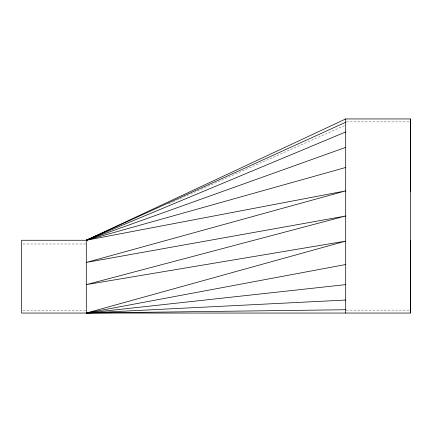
<?xml version="1.0" encoding="UTF-8"?>
<svg xmlns="http://www.w3.org/2000/svg" width="432" height="432" viewBox="0 0 432 432"><rect width="100%" height="100%" fill="white"/><g stroke="black" fill="none" stroke-linecap="round" stroke-linejoin="round"><path stroke-width="0.32" stroke-dasharray="2.16 1.62" d="M168.248 203.877L172.562 201.96M173.178 201.69L345.087 125.361M346.378 121.883L409.05 121.883M22.95 243.983L86.297 243.983M346.378 310.117L409.05 310.117M22.95 310.7L86.297 310.7"/><path stroke-width="0.65" d="M345.703 118.951L86.297 240.262L86.297 313.049L345.703 241.115L86.297 284.623L345.703 216L86.297 262.44L345.703 190.885L86.297 240.262L21.6 240.262L21.6 313.049L410.4 313.049L410.4 118.951L345.703 118.951L345.703 313.049M410.4 313.049L410.4 240.359M410.4 191.641L410.4 118.951M345.703 167.476L86.297 240.262L345.703 122.261M345.703 147.377L86.297 240.262L99.236 234.517M102.319 233.15L104.782 232.054M86.297 240.262L345.703 131.954M345.703 264.524L86.297 313.049L345.703 309.739M345.703 284.623L86.297 313.049L345.703 300.046"/></g></svg>
